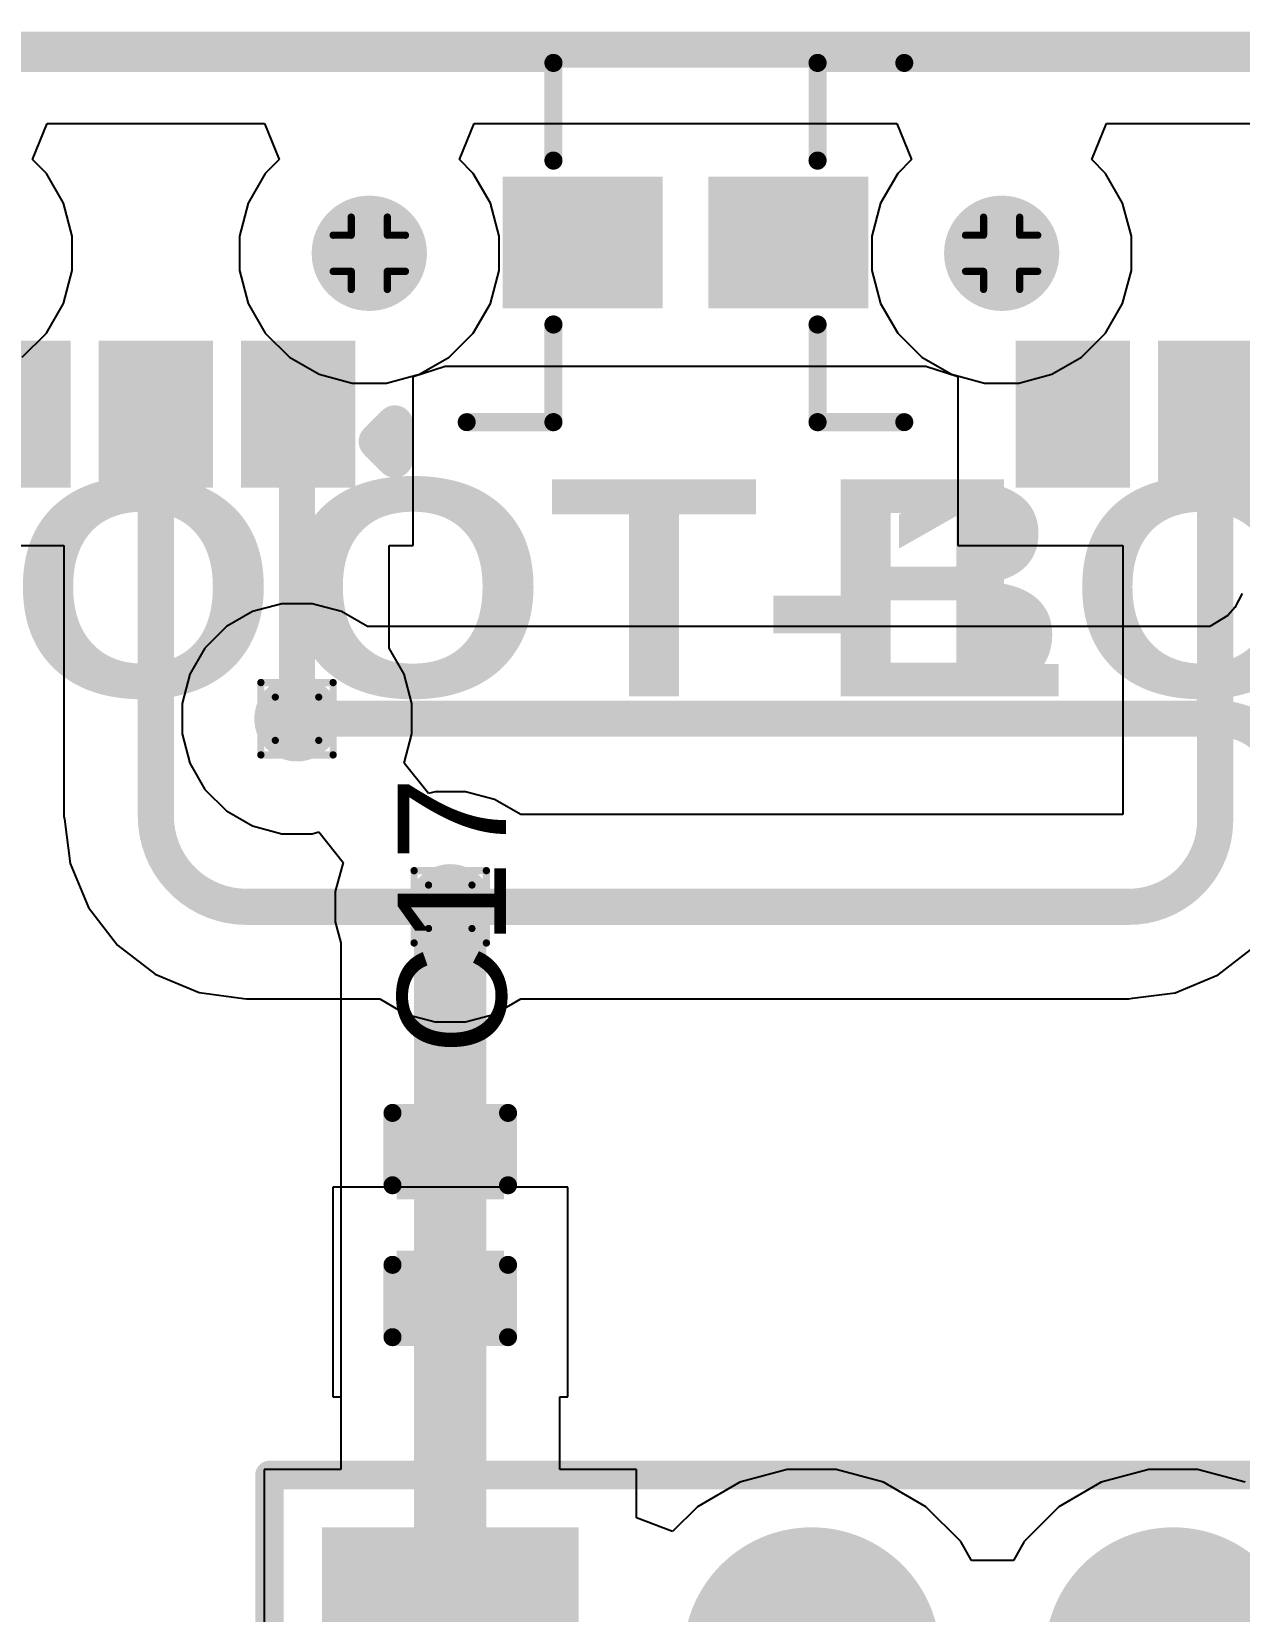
# Model space of a CAD drawing. Header units: inches. Extents: x 0 to 386, y 0 to 148.
# Drawn here: x 108.24 to 116.73, y 70.31 to 81.41 of the extents above; entities that cross this region are included whole.
import ezdxf

# ---------------------------------------------------------------- set-up
doc = ezdxf.new("R2010")
doc.units = ezdxf.units.IN
for name, color, linetype in [('Board outline', 216, 'Continuous'), ('Bottom Layer', 5, 'Continuous'), ('Bottom Solder', 6, 'Continuous'), ('Drill Drawing', 1, 'Continuous'), ('Multi-Layer', 9, 'Continuous'), ('Pad Holes', 156, 'Continuous'), ('Top Layer', 1, 'Continuous'), ('Top Overlay', 2, 'Continuous'), ('Top Paste', 8, 'Continuous'), ('Top Solder', 216, 'Continuous'), ('Via Holes', 16, 'Continuous')]:
    doc.layers.add(name, color=color, linetype=linetype)
doc.styles.add('Arial', font='', dxfattribs={"height": 0.2})
doc.styles.add('Arial Black_Bold', font='', dxfattribs={"height": 0.2})
doc.styles.get('Arial').set_extended_font_data('Arial')
doc.styles.get('Arial Black_Bold').set_extended_font_data('Arial Black', bold=True)

# ---------------------------------------------------------------- blocks, each defined once
blk = doc.blocks.new('MK_11C04_G013_33')
at = {"layer": 'Bottom Solder'}
h = blk.add_hatch(color=6, dxfattribs=at)
edge = h.paths.add_edge_path()
edge.add_arc((-1.5, -0.602), 0.102, 0, 360)
h = blk.add_hatch(color=6, dxfattribs=at)
edge = h.paths.add_edge_path()
edge.add_arc((1.5, -0.602), 0.102, 0, 360)
at = {"layer": 'Pad Holes'}
h = blk.add_hatch(color=7, dxfattribs=at)
edge = h.paths.add_edge_path()
edge.add_arc((-1.5, -0.602), 0.405, 0, 360)
h = blk.add_hatch(color=7, dxfattribs=at)
edge = h.paths.add_edge_path()
edge.add_arc((1.5, -0.602), 0.405, 0, 360)
at = {"layer": 'Top Layer'}
for points in [[(-0.7, 0.113), (-1.3, 0.113), (-1.3, 0.943), (-0.7, 0.943)], [(-0.3, 0.943), (0.3, 0.943), (0.3, 0.113), (-0.3, 0.113)], [(0.7, 0.943), (1.3, 0.943), (1.3, 0.113), (0.7, 0.113)], [(-3.46, -0.317), (-2.54, -0.317), (-2.54, -1.037), (-3.46, -1.037)], [(2.54, -0.317), (3.46, -0.317), (3.46, -1.037), (2.54, -1.037)]]:
    blk.add_hatch(color=1, dxfattribs=at).paths.add_polyline_path(points)
at = {"layer": 'Top Paste'}
for points in [[(-0.7, 0.113), (-1.3, 0.113), (-1.3, 0.943), (-0.7, 0.943)], [(-0.3, 0.943), (0.3, 0.943), (0.3, 0.113), (-0.3, 0.113)], [(0.7, 0.943), (1.3, 0.943), (1.3, 0.113), (0.7, 0.113)], [(-3.46, -0.317), (-2.54, -0.317), (-2.54, -1.037), (-3.46, -1.037)], [(2.54, -0.317), (3.46, -0.317), (3.46, -1.037), (2.54, -1.037)]]:
    blk.add_hatch(color=8, dxfattribs=at).paths.add_polyline_path(points)
at = {"layer": 'Top Solder'}
for points in [[(-0.598, 0.011), (-1.402, 0.011), (-1.402, 1.044), (-0.598, 1.044)], [(-0.402, 1.044), (0.402, 1.044), (0.402, 0.011), (-0.402, 0.011)], [(0.598, 1.044), (1.402, 1.044), (1.402, 0.011), (0.598, 0.011)], [(-3.562, -0.216), (-2.438, -0.216), (-2.438, -1.139), (-3.562, -1.139)], [(2.438, -0.216), (3.562, -0.216), (3.562, -1.139), (2.438, -1.139)]]:
    blk.add_hatch(color=216, dxfattribs=at).paths.add_polyline_path(points)
h = blk.add_hatch(color=216, dxfattribs=at)
edge = h.paths.add_edge_path()
edge.add_arc((-1.5, -0.602), 0.102, 0, 360)
h = blk.add_hatch(color=216, dxfattribs=at)
edge = h.paths.add_edge_path()
edge.add_arc((1.5, -0.602), 0.102, 0, 360)
at = {"layer": 'Top Overlay'}
for points in [[(-1.679, 0.847, 0.254, 0.254, 0), (-1.679, 0.593, 0.254, 0.254, 0)], [(-1.552, 0.72, 0.254, 0.254, 0), (-1.679, 0.847, 0.254, 0.254, 0)], [(-1.552, 0.72, 0.254, 0.254, 0), (-1.679, 0.593, 0.254, 0.254, 0)], [(-2.184, 0.584, 0.127, 0.127, 0), (-2.794, 0.584, 0.127, 0.127, 0)], [(-2.794, 0.584, 0.127, 0.127, 0), (-2.794, -0.102, 0.127, 0.127, 0)], [(2.794, 0.584, 0.127, 0.127, 0), (2.184, 0.584, 0.127, 0.127, 0)], [(2.794, 0.584, 0.127, 0.127, 0), (2.794, -0.102, 0.127, 0.127, 0)], [(-2.794, -1.253, 0.127, 0.127, 0), (-2.794, -1.939, 0.127, 0.127, 0)], [(2.794, -1.253, 0.127, 0.127, 0), (2.794, -1.939, 0.127, 0.127, 0)], [(2.184, -1.939, 0.127, 0.127, 0), (-2.794, -1.939, 0.127, 0.127, 0)], [(2.794, -1.939, 0.127, 0.127, 0), (2.184, -1.939, 0.127, 0.127, 0)]]:
    blk.add_lwpolyline(points, format="xyseb", dxfattribs=at)
for points in [[(-1.743, 0.847, 0.127, 0.127, 1), (-1.616, 0.847, 0.127, 0.127, 1)], [(-1.743, 0.847, 0.127, 0.127, 1), (-1.616, 0.847, 0.127, 0.127, 1)], [(-1.616, 0.72, 0.127, 0.127, 1), (-1.489, 0.72, 0.127, 0.127, 1)], [(-1.616, 0.72, 0.127, 0.127, 1), (-1.489, 0.72, 0.127, 0.127, 1)], [(-1.743, 0.593, 0.127, 0.127, 1), (-1.616, 0.593, 0.127, 0.127, 1)], [(-1.743, 0.593, 0.127, 0.127, 1), (-1.616, 0.593, 0.127, 0.127, 1)], [(-2.826, 0.584, 0.0635, 0.0635, 1), (-2.762, 0.584, 0.0635, 0.0635, 1)], [(-2.826, 0.584, 0.0635, 0.0635, 1), (-2.762, 0.584, 0.0635, 0.0635, 1)], [(-2.216, 0.584, 0.0635, 0.0635, 1), (-2.153, 0.584, 0.0635, 0.0635, 1)], [(2.153, 0.584, 0.0635, 0.0635, 1), (2.216, 0.584, 0.0635, 0.0635, 1)], [(2.762, 0.584, 0.0635, 0.0635, 1), (2.826, 0.584, 0.0635, 0.0635, 1)], [(2.762, 0.584, 0.0635, 0.0635, 1), (2.826, 0.584, 0.0635, 0.0635, 1)], [(-2.826, -0.102, 0.0635, 0.0635, 1), (-2.762, -0.102, 0.0635, 0.0635, 1)], [(2.762, -0.102, 0.0635, 0.0635, 1), (2.826, -0.102, 0.0635, 0.0635, 1)], [(-2.826, -1.253, 0.0635, 0.0635, 1), (-2.762, -1.253, 0.0635, 0.0635, 1)], [(2.762, -1.253, 0.0635, 0.0635, 1), (2.826, -1.253, 0.0635, 0.0635, 1)], [(-2.826, -1.939, 0.0635, 0.0635, 1), (-2.762, -1.939, 0.0635, 0.0635, 1)], [(-2.826, -1.939, 0.0635, 0.0635, 1), (-2.762, -1.939, 0.0635, 0.0635, 1)], [(2.153, -1.939, 0.0635, 0.0635, 1), (2.216, -1.939, 0.0635, 0.0635, 1)], [(2.153, -1.939, 0.0635, 0.0635, 1), (2.216, -1.939, 0.0635, 0.0635, 1)], [(2.762, -1.939, 0.0635, 0.0635, 1), (2.826, -1.939, 0.0635, 0.0635, 1)], [(2.762, -1.939, 0.0635, 0.0635, 1), (2.826, -1.939, 0.0635, 0.0635, 1)]]:
    blk.add_lwpolyline(points, format="xyseb", close=True, dxfattribs=at)
blk = doc.blocks.new('MK_11C04_G013_34')
at = {"layer": 'Bottom Solder'}
h = blk.add_hatch(color=6, dxfattribs=at)
edge = h.paths.add_edge_path()
edge.add_arc((-1.5, -0.602), 0.102, 0, 360)
h = blk.add_hatch(color=6, dxfattribs=at)
edge = h.paths.add_edge_path()
edge.add_arc((1.5, -0.602), 0.102, 0, 360)
at = {"layer": 'Pad Holes'}
h = blk.add_hatch(color=7, dxfattribs=at)
edge = h.paths.add_edge_path()
edge.add_arc((-1.5, -0.602), 0.405, 0, 360)
h = blk.add_hatch(color=7, dxfattribs=at)
edge = h.paths.add_edge_path()
edge.add_arc((1.5, -0.602), 0.405, 0, 360)
at = {"layer": 'Top Layer'}
for points in [[(-0.7, 0.113), (-1.3, 0.113), (-1.3, 0.943), (-0.7, 0.943)], [(-0.3, 0.943), (0.3, 0.943), (0.3, 0.113), (-0.3, 0.113)], [(0.7, 0.943), (1.3, 0.943), (1.3, 0.113), (0.7, 0.113)], [(-3.46, -0.317), (-2.54, -0.317), (-2.54, -1.037), (-3.46, -1.037)], [(2.54, -0.317), (3.46, -0.317), (3.46, -1.037), (2.54, -1.037)]]:
    blk.add_hatch(color=1, dxfattribs=at).paths.add_polyline_path(points)
at = {"layer": 'Top Paste'}
for points in [[(-0.7, 0.113), (-1.3, 0.113), (-1.3, 0.943), (-0.7, 0.943)], [(-0.3, 0.943), (0.3, 0.943), (0.3, 0.113), (-0.3, 0.113)], [(0.7, 0.943), (1.3, 0.943), (1.3, 0.113), (0.7, 0.113)], [(-3.46, -0.317), (-2.54, -0.317), (-2.54, -1.037), (-3.46, -1.037)], [(2.54, -0.317), (3.46, -0.317), (3.46, -1.037), (2.54, -1.037)]]:
    blk.add_hatch(color=8, dxfattribs=at).paths.add_polyline_path(points)
at = {"layer": 'Top Solder'}
for points in [[(-0.598, 0.011), (-1.402, 0.011), (-1.402, 1.044), (-0.598, 1.044)], [(-0.402, 1.044), (0.402, 1.044), (0.402, 0.011), (-0.402, 0.011)], [(0.598, 1.044), (1.402, 1.044), (1.402, 0.011), (0.598, 0.011)], [(-3.562, -0.216), (-2.438, -0.216), (-2.438, -1.139), (-3.562, -1.139)], [(2.438, -0.216), (3.562, -0.216), (3.562, -1.139), (2.438, -1.139)]]:
    blk.add_hatch(color=216, dxfattribs=at).paths.add_polyline_path(points)
h = blk.add_hatch(color=216, dxfattribs=at)
edge = h.paths.add_edge_path()
edge.add_arc((-1.5, -0.602), 0.102, 0, 360)
h = blk.add_hatch(color=216, dxfattribs=at)
edge = h.paths.add_edge_path()
edge.add_arc((1.5, -0.602), 0.102, 0, 360)
at = {"layer": 'Top Overlay'}
for points in [[(-1.679, 0.847, 0.254, 0.254, 0), (-1.679, 0.593, 0.254, 0.254, 0)], [(-1.552, 0.72, 0.254, 0.254, 0), (-1.679, 0.847, 0.254, 0.254, 0)], [(-1.552, 0.72, 0.254, 0.254, 0), (-1.679, 0.593, 0.254, 0.254, 0)], [(-2.184, 0.584, 0.127, 0.127, 0), (-2.794, 0.584, 0.127, 0.127, 0)], [(-2.794, 0.584, 0.127, 0.127, 0), (-2.794, -0.102, 0.127, 0.127, 0)], [(2.794, 0.584, 0.127, 0.127, 0), (2.184, 0.584, 0.127, 0.127, 0)], [(2.794, 0.584, 0.127, 0.127, 0), (2.794, -0.102, 0.127, 0.127, 0)], [(-2.794, -1.253, 0.127, 0.127, 0), (-2.794, -1.939, 0.127, 0.127, 0)], [(2.794, -1.253, 0.127, 0.127, 0), (2.794, -1.939, 0.127, 0.127, 0)], [(2.184, -1.939, 0.127, 0.127, 0), (-2.794, -1.939, 0.127, 0.127, 0)], [(2.794, -1.939, 0.127, 0.127, 0), (2.184, -1.939, 0.127, 0.127, 0)]]:
    blk.add_lwpolyline(points, format="xyseb", dxfattribs=at)
for points in [[(-1.743, 0.847, 0.127, 0.127, 1), (-1.616, 0.847, 0.127, 0.127, 1)], [(-1.743, 0.847, 0.127, 0.127, 1), (-1.616, 0.847, 0.127, 0.127, 1)], [(-1.616, 0.72, 0.127, 0.127, 1), (-1.489, 0.72, 0.127, 0.127, 1)], [(-1.616, 0.72, 0.127, 0.127, 1), (-1.489, 0.72, 0.127, 0.127, 1)], [(-1.743, 0.593, 0.127, 0.127, 1), (-1.616, 0.593, 0.127, 0.127, 1)], [(-1.743, 0.593, 0.127, 0.127, 1), (-1.616, 0.593, 0.127, 0.127, 1)], [(-2.826, 0.584, 0.0635, 0.0635, 1), (-2.762, 0.584, 0.0635, 0.0635, 1)], [(-2.826, 0.584, 0.0635, 0.0635, 1), (-2.762, 0.584, 0.0635, 0.0635, 1)], [(-2.216, 0.584, 0.0635, 0.0635, 1), (-2.153, 0.584, 0.0635, 0.0635, 1)], [(2.153, 0.584, 0.0635, 0.0635, 1), (2.216, 0.584, 0.0635, 0.0635, 1)], [(2.762, 0.584, 0.0635, 0.0635, 1), (2.826, 0.584, 0.0635, 0.0635, 1)], [(2.762, 0.584, 0.0635, 0.0635, 1), (2.826, 0.584, 0.0635, 0.0635, 1)], [(-2.826, -0.102, 0.0635, 0.0635, 1), (-2.762, -0.102, 0.0635, 0.0635, 1)], [(2.762, -0.102, 0.0635, 0.0635, 1), (2.826, -0.102, 0.0635, 0.0635, 1)], [(-2.826, -1.253, 0.0635, 0.0635, 1), (-2.762, -1.253, 0.0635, 0.0635, 1)], [(2.762, -1.253, 0.0635, 0.0635, 1), (2.826, -1.253, 0.0635, 0.0635, 1)], [(-2.826, -1.939, 0.0635, 0.0635, 1), (-2.762, -1.939, 0.0635, 0.0635, 1)], [(-2.826, -1.939, 0.0635, 0.0635, 1), (-2.762, -1.939, 0.0635, 0.0635, 1)], [(2.153, -1.939, 0.0635, 0.0635, 1), (2.216, -1.939, 0.0635, 0.0635, 1)], [(2.153, -1.939, 0.0635, 0.0635, 1), (2.216, -1.939, 0.0635, 0.0635, 1)], [(2.762, -1.939, 0.0635, 0.0635, 1), (2.826, -1.939, 0.0635, 0.0635, 1)], [(2.762, -1.939, 0.0635, 0.0635, 1), (2.826, -1.939, 0.0635, 0.0635, 1)]]:
    blk.add_lwpolyline(points, format="xyseb", close=True, dxfattribs=at)
blk = doc.blocks.new('HDR1X4__77')
at = {"layer": 'Bottom Layer'}
blk.add_hatch(color=5, dxfattribs=at).paths.add_polyline_path([(-0.8, 0.8), (0.8, 0.8), (0.8, -0.8), (-0.8, -0.8)])
h = blk.add_hatch(color=5, dxfattribs=at)
edge = h.paths.add_edge_path()
edge.add_arc((2.54, 0), 0.8, 0, 360)
h = blk.add_hatch(color=5, dxfattribs=at)
edge = h.paths.add_edge_path()
edge.add_arc((5.08, 0), 0.8, 0, 360)
h = blk.add_hatch(color=5, dxfattribs=at)
edge = h.paths.add_edge_path()
edge.add_arc((7.62, 0), 0.8, 0, 360)
at = {"layer": 'Bottom Solder'}
blk.add_hatch(color=6, dxfattribs=at).paths.add_polyline_path([(-0.902, 0.902), (0.902, 0.902), (0.902, -0.902), (-0.902, -0.902)])
h = blk.add_hatch(color=6, dxfattribs=at)
edge = h.paths.add_edge_path()
edge.add_arc((2.54, 0), 0.902, 0, 360)
h = blk.add_hatch(color=6, dxfattribs=at)
edge = h.paths.add_edge_path()
edge.add_arc((5.08, 0), 0.902, 0, 360)
h = blk.add_hatch(color=6, dxfattribs=at)
edge = h.paths.add_edge_path()
edge.add_arc((7.62, 0), 0.902, 0, 360)
at = {"layer": 'Multi-Layer'}
blk.add_hatch(color=9, dxfattribs=at).paths.add_polyline_path([(-0.8, 0.8), (0.8, 0.8), (0.8, -0.8), (-0.8, -0.8)])
h = blk.add_hatch(color=9, dxfattribs=at)
edge = h.paths.add_edge_path()
edge.add_arc((2.54, 0), 0.8, 0, 360)
h = blk.add_hatch(color=9, dxfattribs=at)
edge = h.paths.add_edge_path()
edge.add_arc((5.08, 0), 0.8, 0, 360)
h = blk.add_hatch(color=9, dxfattribs=at)
edge = h.paths.add_edge_path()
edge.add_arc((7.62, 0), 0.8, 0, 360)
at = {"layer": 'Pad Holes'}
h = blk.add_hatch(color=7, dxfattribs=at)
edge = h.paths.add_edge_path()
edge.add_arc((0, 0), 0.475, 0, 360)
h = blk.add_hatch(color=7, dxfattribs=at)
edge = h.paths.add_edge_path()
edge.add_arc((2.54, 0), 0.475, 0, 360)
h = blk.add_hatch(color=7, dxfattribs=at)
edge = h.paths.add_edge_path()
edge.add_arc((5.08, 0), 0.475, 0, 360)
h = blk.add_hatch(color=7, dxfattribs=at)
edge = h.paths.add_edge_path()
edge.add_arc((7.62, 0), 0.475, 0, 360)
at = {"layer": 'Top Layer'}
blk.add_hatch(color=1, dxfattribs=at).paths.add_polyline_path([(-0.8, 0.8), (0.8, 0.8), (0.8, -0.8), (-0.8, -0.8)])
h = blk.add_hatch(color=1, dxfattribs=at)
edge = h.paths.add_edge_path()
edge.add_arc((2.54, 0), 0.8, 0, 360)
h = blk.add_hatch(color=1, dxfattribs=at)
edge = h.paths.add_edge_path()
edge.add_arc((5.08, 0), 0.8, 0, 360)
h = blk.add_hatch(color=1, dxfattribs=at)
edge = h.paths.add_edge_path()
edge.add_arc((7.62, 0), 0.8, 0, 360)
at = {"layer": 'Top Solder'}
blk.add_hatch(color=216, dxfattribs=at).paths.add_polyline_path([(-0.902, 0.902), (0.902, 0.902), (0.902, -0.902), (-0.902, -0.902)])
h = blk.add_hatch(color=216, dxfattribs=at)
edge = h.paths.add_edge_path()
edge.add_arc((2.54, 0), 0.902, 0, 360)
h = blk.add_hatch(color=216, dxfattribs=at)
edge = h.paths.add_edge_path()
edge.add_arc((5.08, 0), 0.902, 0, 360)
h = blk.add_hatch(color=216, dxfattribs=at)
edge = h.paths.add_edge_path()
edge.add_arc((7.62, 0), 0.902, 0, 360)
at = {"layer": 'Top Overlay'}
for points in [[(-1.27, -1.27, 0.2, 0.2, 0), (-1.27, 1.27, 0.2, 0.2, 0)], [(-1.27, 1.27, 0.2, 0.2, 0), (8.89, 1.27, 0.2, 0.2, 0)], [(8.89, -1.27, 0.2, 0.2, 0), (8.89, 1.27, 0.2, 0.2, 0)], [(-1.27, -1.27, 0.2, 0.2, 0), (8.89, -1.27, 0.2, 0.2, 0)]]:
    blk.add_lwpolyline(points, format="xyseb", dxfattribs=at)
for points in [[(-1.32, 1.27, 0.1, 0.1, 1), (-1.22, 1.27, 0.1, 0.1, 1)], [(-1.32, 1.27, 0.1, 0.1, 1), (-1.22, 1.27, 0.1, 0.1, 1)], [(8.84, 1.27, 0.1, 0.1, 1), (8.94, 1.27, 0.1, 0.1, 1)], [(8.84, 1.27, 0.1, 0.1, 1), (8.94, 1.27, 0.1, 0.1, 1)], [(-1.32, -1.27, 0.1, 0.1, 1), (-1.22, -1.27, 0.1, 0.1, 1)], [(-1.32, -1.27, 0.1, 0.1, 1), (-1.22, -1.27, 0.1, 0.1, 1)], [(8.84, -1.27, 0.1, 0.1, 1), (8.94, -1.27, 0.1, 0.1, 1)], [(8.84, -1.27, 0.1, 0.1, 1), (8.94, -1.27, 0.1, 0.1, 1)]]:
    blk.add_lwpolyline(points, format="xyseb", close=True, dxfattribs=at)
blk = doc.blocks.new('____0402_109')
at = {"layer": 'Top Layer'}
for points in [[(-0.699, -0.318), (-0.699, 0.317), (-0.241, 0.317), (-0.241, -0.318)], [(0.241, -0.318), (0.241, 0.317), (0.699, 0.317), (0.699, -0.318)]]:
    blk.add_hatch(color=1, dxfattribs=at).paths.add_polyline_path(points)
at = {"layer": 'Top Paste'}
for points in [[(-0.699, -0.318), (-0.699, 0.317), (-0.241, 0.317), (-0.241, -0.318)], [(0.241, -0.318), (0.241, 0.317), (0.699, 0.317), (0.699, -0.318)]]:
    blk.add_hatch(color=8, dxfattribs=at).paths.add_polyline_path(points)
at = {"layer": 'Top Solder'}
for points in [[(-0.758, -0.377), (-0.758, 0.377), (-0.181, 0.377), (-0.181, -0.377)], [(0.181, -0.377), (0.181, 0.377), (0.758, 0.377), (0.758, -0.377)]]:
    blk.add_hatch(color=216, dxfattribs=at).paths.add_polyline_path(points)
at = {"layer": 'Top Overlay'}
for points in [[(-0.787, -0.406, 0.127, 0.127, 0), (-0.787, 0.406, 0.127, 0.127, 0)], [(-0.279, 0.406, 0.127, 0.127, 0), (-0.787, 0.406, 0.127, 0.127, 0)], [(0.787, 0.406, 0.127, 0.127, 0), (0.279, 0.406, 0.127, 0.127, 0)], [(0.787, -0.406, 0.127, 0.127, 0), (0.787, 0.406, 0.127, 0.127, 0)], [(-0.279, -0.406, 0.127, 0.127, 0), (-0.787, -0.406, 0.127, 0.127, 0)], [(0.787, -0.406, 0.127, 0.127, 0), (0.279, -0.406, 0.127, 0.127, 0)]]:
    blk.add_lwpolyline(points, format="xyseb", dxfattribs=at)
for points in [[(-0.819, 0.406, 0.0635, 0.0635, 1), (-0.756, 0.406, 0.0635, 0.0635, 1)], [(-0.819, 0.406, 0.0635, 0.0635, 1), (-0.756, 0.406, 0.0635, 0.0635, 1)], [(-0.311, 0.406, 0.0635, 0.0635, 1), (-0.248, 0.406, 0.0635, 0.0635, 1)], [(0.248, 0.406, 0.0635, 0.0635, 1), (0.311, 0.406, 0.0635, 0.0635, 1)], [(0.756, 0.406, 0.0635, 0.0635, 1), (0.819, 0.406, 0.0635, 0.0635, 1)], [(0.756, 0.406, 0.0635, 0.0635, 1), (0.819, 0.406, 0.0635, 0.0635, 1)], [(-0.819, -0.406, 0.0635, 0.0635, 1), (-0.756, -0.406, 0.0635, 0.0635, 1)], [(-0.819, -0.406, 0.0635, 0.0635, 1), (-0.756, -0.406, 0.0635, 0.0635, 1)], [(-0.311, -0.406, 0.0635, 0.0635, 1), (-0.248, -0.406, 0.0635, 0.0635, 1)], [(0.248, -0.406, 0.0635, 0.0635, 1), (0.311, -0.406, 0.0635, 0.0635, 1)], [(0.756, -0.406, 0.0635, 0.0635, 1), (0.819, -0.406, 0.0635, 0.0635, 1)], [(0.756, -0.406, 0.0635, 0.0635, 1), (0.819, -0.406, 0.0635, 0.0635, 1)]]:
    blk.add_lwpolyline(points, format="xyseb", close=True, dxfattribs=at)

msp = doc.modelspace()

# ---------------------------------------------------------------- hatches: boundary and pattern name
at = {"layer": 'Bottom Layer'}
h = msp.add_hatch(color=5, dxfattribs=at)
edge = h.paths.add_edge_path()
edge.add_arc((110.109, 76.581), 0.3, 0, 360)
h = msp.add_hatch(color=5, dxfattribs=at)
edge = h.paths.add_edge_path()
edge.add_arc((111.186, 75.26), 0.3, 0, 360)
at = {"layer": 'Top Layer'}
h = msp.add_hatch(color=1, dxfattribs=at)
edge = h.paths.add_edge_path()
edge.add_arc((110.109, 76.581), 0.3, 0, 360)
h = msp.add_hatch(color=1, dxfattribs=at)
edge = h.paths.add_edge_path()
edge.add_arc((111.186, 75.26), 0.3, 0, 360)
at = {"layer": 'Via Holes'}
h = msp.add_hatch(color=7, dxfattribs=at)
edge = h.paths.add_edge_path()
edge.add_arc((110.109, 76.581), 0.15, 0, 360)
h = msp.add_hatch(color=7, dxfattribs=at)
edge = h.paths.add_edge_path()
edge.add_arc((111.186, 75.26), 0.15, 0, 360)

# ---------------------------------------------------------------- linework, layer by layer
at = {"layer": 'Board outline'}
msp.add_lwpolyline([(2.997, 81.28, 0.254, 0.254, 0), (251.003, 81.28, 0.254, 0.254, 0)], format="xyseb", dxfattribs=at)
at = {"layer": 'Bottom Layer'}
for p, q in [((108.251, 80.508), (108.354, 80.762)), ((108.354, 80.762), (109.88, 80.762)), ((109.88, 80.762), (109.983, 80.508)), ((111.251, 80.508), (111.354, 80.762)), ((111.354, 80.762), (114.324, 80.762)), ((114.324, 80.762), (114.427, 80.508)), ((115.694, 80.508), (115.797, 80.762)), ((115.797, 80.762), (117.324, 80.762)), ((108.348, 80.411), (108.251, 80.508)), ((109.983, 80.508), (109.886, 80.411)), ((111.348, 80.411), (111.251, 80.508)), ((114.427, 80.508), (114.33, 80.411)), ((115.791, 80.411), (115.694, 80.508)), ((108.468, 80.203), (108.348, 80.411)), ((109.886, 80.411), (109.766, 80.203)), ((111.468, 80.203), (111.348, 80.411)), ((114.33, 80.411), (114.21, 80.203)), ((115.911, 80.203), (115.791, 80.411)), ((108.53, 79.971), (108.468, 80.203)), ((109.766, 80.203), (109.704, 79.971)), ((111.53, 79.971), (111.468, 80.203)), ((114.21, 80.203), (114.148, 79.971)), ((115.974, 79.971), (115.911, 80.203)), ((108.53, 79.73), (108.53, 79.971)), ((109.704, 79.971), (109.704, 79.73)), ((111.53, 79.73), (111.53, 79.971)), ((114.148, 79.971), (114.148, 79.73)), ((115.974, 79.73), (115.974, 79.971)), ((108.468, 79.498), (108.53, 79.73)), ((109.704, 79.73), (109.766, 79.498)), ((111.468, 79.498), (111.53, 79.73)), ((114.148, 79.73), (114.21, 79.498)), ((115.911, 79.498), (115.974, 79.73)), ((108.348, 79.29), (108.468, 79.498)), ((109.766, 79.498), (109.886, 79.29)), ((111.348, 79.29), (111.468, 79.498)), ((114.21, 79.498), (114.33, 79.29)), ((115.791, 79.29), (115.911, 79.498)), ((108.178, 79.12), (108.348, 79.29)), ((109.886, 79.29), (110.056, 79.12)), ((111.178, 79.12), (111.348, 79.29)), ((114.33, 79.29), (114.5, 79.12)), ((115.621, 79.12), (115.791, 79.29)), ((110.056, 79.12), (110.265, 79)), ((110.969, 79), (111.178, 79.12)), ((114.5, 79.12), (114.708, 79)), ((115.413, 79), (115.621, 79.12)), ((110.265, 79), (110.497, 78.937)), ((110.737, 78.937), (110.969, 79)), ((114.708, 79), (114.94, 78.937)), ((115.181, 78.937), (115.413, 79)), ((110.497, 78.937), (110.737, 78.937)), ((114.94, 78.937), (115.181, 78.937)), ((116.75, 77.46), (116.7, 77.362)), ((110.003, 77.389), (109.797, 77.334)), ((110.215, 77.389), (110.003, 77.389)), ((110.421, 77.334), (110.215, 77.389)), ((116.7, 77.362), (116.651, 77.305)), ((109.613, 77.228), (109.462, 77.077)), ((109.797, 77.334), (109.613, 77.228)), ((110.604, 77.228), (110.421, 77.334)), ((116.523, 77.228), (110.604, 77.228)), ((116.651, 77.305), (116.523, 77.228)), ((109.462, 77.077), (109.356, 76.893)), ((109.356, 76.893), (109.301, 76.687)), ((109.301, 76.687), (109.301, 76.475)), ((109.301, 76.475), (109.356, 76.269)), ((109.356, 76.269), (109.462, 76.085)), ((109.462, 76.085), (109.613, 75.934)), ((109.613, 75.934), (109.797, 75.828)), ((109.797, 75.828), (110.003, 75.773)), ((110.215, 75.773), (110.263, 75.786)), ((110.263, 75.786), (110.433, 75.572)), ((110.003, 75.773), (110.215, 75.773)), ((110.433, 75.572), (110.378, 75.367)), ((110.378, 75.367), (110.378, 75.154)), ((110.378, 75.154), (110.417, 75.007)), ((110.417, 75.007), (110.417, 71.308)), ((110.417, 71.308), (109.878, 71.308)), ((109.878, 71.308), (109.878, 68.692))]:
    msp.add_line(p, q, dxfattribs=at)
for points in [[(110.109, 76.581, 0.254, 0.254, 0), (116.586, 76.581, 0.254, 0.254, 0)], [(116.586, 76.581, 0.254, 0.254, -0.414214), (117.066, 76.101, 0.254, 0.254, 0)], [(111.176, 75.26, 0.508, 0.508, 0), (111.186, 75.26, 0.508, 0.508, 0)], [(111.186, 70, 0.508, 0.508, 0), (111.186, 75.26, 0.508, 0.508, 0)]]:
    msp.add_lwpolyline(points, format="xyseb", dxfattribs=at)
for points in [[(110.046, 76.581, 0.127, 0.127, 1), (110.172, 76.581, 0.127, 0.127, 1)], [(116.522, 76.581, 0.127, 0.127, 1), (116.65, 76.581, 0.127, 0.127, 1)], [(116.522, 76.581, 0.127, 0.127, 1), (116.65, 76.581, 0.127, 0.127, 1)], [(111.049, 75.26, 0.254, 0.254, 1), (111.303, 75.26, 0.254, 0.254, 1)], [(111.059, 75.26, 0.254, 0.254, 1), (111.313, 75.26, 0.254, 0.254, 1)], [(111.059, 75.26, 0.254, 0.254, 1), (111.313, 75.26, 0.254, 0.254, 1)]]:
    msp.add_lwpolyline(points, format="xyseb", close=True, dxfattribs=at)
at = {"layer": 'Drill Drawing'}
for points in [[(110.49, 79.977, 0.0508, 0.0508, 0), (110.49, 80.104, 0.0508, 0.0508, 0)], [(110.49, 80.104, 0.0508, 0.0508, 0), (110.744, 80.104, 0.0508, 0.0508, 0)], [(110.744, 79.977, 0.0508, 0.0508, 0), (110.744, 80.104, 0.0508, 0.0508, 0)], [(114.934, 79.977, 0.0508, 0.0508, 0), (114.934, 80.104, 0.0508, 0.0508, 0)], [(114.934, 80.104, 0.0508, 0.0508, 0), (115.188, 80.104, 0.0508, 0.0508, 0)], [(115.188, 79.977, 0.0508, 0.0508, 0), (115.188, 80.104, 0.0508, 0.0508, 0)], [(110.363, 79.723, 0.0508, 0.0508, 0), (110.363, 79.977, 0.0508, 0.0508, 0)], [(110.363, 79.977, 0.0508, 0.0508, 0), (110.49, 79.977, 0.0508, 0.0508, 0)], [(110.744, 79.977, 0.0508, 0.0508, 0), (110.871, 79.977, 0.0508, 0.0508, 0)], [(110.871, 79.723, 0.0508, 0.0508, 0), (110.871, 79.977, 0.0508, 0.0508, 0)], [(114.807, 79.723, 0.0508, 0.0508, 0), (114.807, 79.977, 0.0508, 0.0508, 0)], [(114.807, 79.977, 0.0508, 0.0508, 0), (114.934, 79.977, 0.0508, 0.0508, 0)], [(115.188, 79.977, 0.0508, 0.0508, 0), (115.315, 79.977, 0.0508, 0.0508, 0)], [(115.315, 79.723, 0.0508, 0.0508, 0), (115.315, 79.977, 0.0508, 0.0508, 0)], [(110.363, 79.723, 0.0508, 0.0508, 0), (110.49, 79.723, 0.0508, 0.0508, 0)], [(110.49, 79.596, 0.0508, 0.0508, 0), (110.49, 79.723, 0.0508, 0.0508, 0)], [(110.744, 79.723, 0.0508, 0.0508, 0), (110.871, 79.723, 0.0508, 0.0508, 0)], [(110.744, 79.596, 0.0508, 0.0508, 0), (110.744, 79.723, 0.0508, 0.0508, 0)], [(114.807, 79.723, 0.0508, 0.0508, 0), (114.934, 79.723, 0.0508, 0.0508, 0)], [(114.934, 79.596, 0.0508, 0.0508, 0), (114.934, 79.723, 0.0508, 0.0508, 0)], [(115.188, 79.723, 0.0508, 0.0508, 0), (115.315, 79.723, 0.0508, 0.0508, 0)], [(115.188, 79.596, 0.0508, 0.0508, 0), (115.188, 79.723, 0.0508, 0.0508, 0)], [(110.49, 79.596, 0.0508, 0.0508, 0), (110.744, 79.596, 0.0508, 0.0508, 0)], [(114.934, 79.596, 0.0508, 0.0508, 0), (115.188, 79.596, 0.0508, 0.0508, 0)], [(109.855, 76.835, 0.0508, 0.0508, 0), (110.363, 76.835, 0.0508, 0.0508, 0)], [(109.855, 76.327, 0.0508, 0.0508, 0), (109.855, 76.835, 0.0508, 0.0508, 0)], [(110.363, 76.327, 0.0508, 0.0508, 0), (110.363, 76.835, 0.0508, 0.0508, 0)], [(109.957, 76.733, 0.0508, 0.0508, 0), (110.261, 76.733, 0.0508, 0.0508, 0)], [(109.957, 76.429, 0.0508, 0.0508, 0), (109.957, 76.733, 0.0508, 0.0508, 0)], [(110.261, 76.429, 0.0508, 0.0508, 0), (110.261, 76.733, 0.0508, 0.0508, 0)], [(109.957, 76.429, 0.0508, 0.0508, 0), (110.261, 76.429, 0.0508, 0.0508, 0)], [(109.855, 76.327, 0.0508, 0.0508, 0), (110.363, 76.327, 0.0508, 0.0508, 0)], [(110.932, 75.514, 0.0508, 0.0508, 0), (111.44, 75.514, 0.0508, 0.0508, 0)], [(110.932, 75.006, 0.0508, 0.0508, 0), (110.932, 75.514, 0.0508, 0.0508, 0)], [(111.44, 75.006, 0.0508, 0.0508, 0), (111.44, 75.514, 0.0508, 0.0508, 0)], [(111.034, 75.413, 0.0508, 0.0508, 0), (111.338, 75.413, 0.0508, 0.0508, 0)], [(111.034, 75.108, 0.0508, 0.0508, 0), (111.034, 75.413, 0.0508, 0.0508, 0)], [(111.338, 75.108, 0.0508, 0.0508, 0), (111.338, 75.413, 0.0508, 0.0508, 0)], [(111.034, 75.108, 0.0508, 0.0508, 0), (111.338, 75.108, 0.0508, 0.0508, 0)], [(110.932, 75.006, 0.0508, 0.0508, 0), (111.44, 75.006, 0.0508, 0.0508, 0)]]:
    msp.add_lwpolyline(points, format="xyseb", dxfattribs=at)
for points in [[(110.477, 80.104, 0.0254, 0.0254, 1), (110.503, 80.104, 0.0254, 0.0254, 1)], [(110.477, 80.104, 0.0254, 0.0254, 1), (110.503, 80.104, 0.0254, 0.0254, 1)], [(110.731, 80.104, 0.0254, 0.0254, 1), (110.757, 80.104, 0.0254, 0.0254, 1)], [(110.731, 80.104, 0.0254, 0.0254, 1), (110.757, 80.104, 0.0254, 0.0254, 1)], [(114.921, 80.104, 0.0254, 0.0254, 1), (114.946, 80.104, 0.0254, 0.0254, 1)], [(114.921, 80.104, 0.0254, 0.0254, 1), (114.946, 80.104, 0.0254, 0.0254, 1)], [(115.175, 80.104, 0.0254, 0.0254, 1), (115.2, 80.104, 0.0254, 0.0254, 1)], [(115.175, 80.104, 0.0254, 0.0254, 1), (115.2, 80.104, 0.0254, 0.0254, 1)], [(110.35, 79.977, 0.0254, 0.0254, 1), (110.376, 79.977, 0.0254, 0.0254, 1)], [(110.35, 79.977, 0.0254, 0.0254, 1), (110.376, 79.977, 0.0254, 0.0254, 1)], [(110.477, 79.977, 0.0254, 0.0254, 1), (110.503, 79.977, 0.0254, 0.0254, 1)], [(110.477, 79.977, 0.0254, 0.0254, 1), (110.503, 79.977, 0.0254, 0.0254, 1)], [(110.731, 79.977, 0.0254, 0.0254, 1), (110.757, 79.977, 0.0254, 0.0254, 1)], [(110.731, 79.977, 0.0254, 0.0254, 1), (110.757, 79.977, 0.0254, 0.0254, 1)], [(110.858, 79.977, 0.0254, 0.0254, 1), (110.884, 79.977, 0.0254, 0.0254, 1)], [(110.858, 79.977, 0.0254, 0.0254, 1), (110.884, 79.977, 0.0254, 0.0254, 1)], [(114.794, 79.977, 0.0254, 0.0254, 1), (114.819, 79.977, 0.0254, 0.0254, 1)], [(114.794, 79.977, 0.0254, 0.0254, 1), (114.819, 79.977, 0.0254, 0.0254, 1)], [(114.921, 79.977, 0.0254, 0.0254, 1), (114.946, 79.977, 0.0254, 0.0254, 1)], [(114.921, 79.977, 0.0254, 0.0254, 1), (114.946, 79.977, 0.0254, 0.0254, 1)], [(115.175, 79.977, 0.0254, 0.0254, 1), (115.2, 79.977, 0.0254, 0.0254, 1)], [(115.175, 79.977, 0.0254, 0.0254, 1), (115.2, 79.977, 0.0254, 0.0254, 1)], [(115.302, 79.977, 0.0254, 0.0254, 1), (115.327, 79.977, 0.0254, 0.0254, 1)], [(115.302, 79.977, 0.0254, 0.0254, 1), (115.327, 79.977, 0.0254, 0.0254, 1)], [(110.35, 79.723, 0.0254, 0.0254, 1), (110.376, 79.723, 0.0254, 0.0254, 1)], [(110.35, 79.723, 0.0254, 0.0254, 1), (110.376, 79.723, 0.0254, 0.0254, 1)], [(110.477, 79.723, 0.0254, 0.0254, 1), (110.503, 79.723, 0.0254, 0.0254, 1)], [(110.477, 79.723, 0.0254, 0.0254, 1), (110.503, 79.723, 0.0254, 0.0254, 1)], [(110.731, 79.723, 0.0254, 0.0254, 1), (110.757, 79.723, 0.0254, 0.0254, 1)], [(110.731, 79.723, 0.0254, 0.0254, 1), (110.757, 79.723, 0.0254, 0.0254, 1)], [(110.858, 79.723, 0.0254, 0.0254, 1), (110.884, 79.723, 0.0254, 0.0254, 1)], [(110.858, 79.723, 0.0254, 0.0254, 1), (110.884, 79.723, 0.0254, 0.0254, 1)], [(114.794, 79.723, 0.0254, 0.0254, 1), (114.819, 79.723, 0.0254, 0.0254, 1)], [(114.794, 79.723, 0.0254, 0.0254, 1), (114.819, 79.723, 0.0254, 0.0254, 1)], [(114.921, 79.723, 0.0254, 0.0254, 1), (114.946, 79.723, 0.0254, 0.0254, 1)], [(114.921, 79.723, 0.0254, 0.0254, 1), (114.946, 79.723, 0.0254, 0.0254, 1)], [(115.175, 79.723, 0.0254, 0.0254, 1), (115.2, 79.723, 0.0254, 0.0254, 1)], [(115.175, 79.723, 0.0254, 0.0254, 1), (115.2, 79.723, 0.0254, 0.0254, 1)], [(115.302, 79.723, 0.0254, 0.0254, 1), (115.327, 79.723, 0.0254, 0.0254, 1)], [(115.302, 79.723, 0.0254, 0.0254, 1), (115.327, 79.723, 0.0254, 0.0254, 1)], [(110.477, 79.596, 0.0254, 0.0254, 1), (110.503, 79.596, 0.0254, 0.0254, 1)], [(110.477, 79.596, 0.0254, 0.0254, 1), (110.503, 79.596, 0.0254, 0.0254, 1)], [(110.731, 79.596, 0.0254, 0.0254, 1), (110.757, 79.596, 0.0254, 0.0254, 1)], [(110.731, 79.596, 0.0254, 0.0254, 1), (110.757, 79.596, 0.0254, 0.0254, 1)], [(114.921, 79.596, 0.0254, 0.0254, 1), (114.946, 79.596, 0.0254, 0.0254, 1)], [(114.921, 79.596, 0.0254, 0.0254, 1), (114.946, 79.596, 0.0254, 0.0254, 1)], [(115.175, 79.596, 0.0254, 0.0254, 1), (115.2, 79.596, 0.0254, 0.0254, 1)], [(115.175, 79.596, 0.0254, 0.0254, 1), (115.2, 79.596, 0.0254, 0.0254, 1)], [(109.842, 76.835, 0.0254, 0.0254, 1), (109.868, 76.835, 0.0254, 0.0254, 1)], [(109.842, 76.835, 0.0254, 0.0254, 1), (109.868, 76.835, 0.0254, 0.0254, 1)], [(110.35, 76.835, 0.0254, 0.0254, 1), (110.376, 76.835, 0.0254, 0.0254, 1)], [(110.35, 76.835, 0.0254, 0.0254, 1), (110.376, 76.835, 0.0254, 0.0254, 1)], [(109.944, 76.733, 0.0254, 0.0254, 1), (109.969, 76.733, 0.0254, 0.0254, 1)], [(109.944, 76.733, 0.0254, 0.0254, 1), (109.969, 76.733, 0.0254, 0.0254, 1)], [(110.249, 76.733, 0.0254, 0.0254, 1), (110.274, 76.733, 0.0254, 0.0254, 1)], [(110.249, 76.733, 0.0254, 0.0254, 1), (110.274, 76.733, 0.0254, 0.0254, 1)], [(109.944, 76.429, 0.0254, 0.0254, 1), (109.969, 76.429, 0.0254, 0.0254, 1)], [(109.944, 76.429, 0.0254, 0.0254, 1), (109.969, 76.429, 0.0254, 0.0254, 1)], [(110.249, 76.429, 0.0254, 0.0254, 1), (110.274, 76.429, 0.0254, 0.0254, 1)], [(110.249, 76.429, 0.0254, 0.0254, 1), (110.274, 76.429, 0.0254, 0.0254, 1)], [(109.842, 76.327, 0.0254, 0.0254, 1), (109.868, 76.327, 0.0254, 0.0254, 1)], [(109.842, 76.327, 0.0254, 0.0254, 1), (109.868, 76.327, 0.0254, 0.0254, 1)], [(110.35, 76.327, 0.0254, 0.0254, 1), (110.376, 76.327, 0.0254, 0.0254, 1)], [(110.35, 76.327, 0.0254, 0.0254, 1), (110.376, 76.327, 0.0254, 0.0254, 1)], [(110.919, 75.514, 0.0254, 0.0254, 1), (110.945, 75.514, 0.0254, 0.0254, 1)], [(110.919, 75.514, 0.0254, 0.0254, 1), (110.945, 75.514, 0.0254, 0.0254, 1)], [(111.427, 75.514, 0.0254, 0.0254, 1), (111.453, 75.514, 0.0254, 0.0254, 1)], [(111.427, 75.514, 0.0254, 0.0254, 1), (111.453, 75.514, 0.0254, 0.0254, 1)], [(111.021, 75.413, 0.0254, 0.0254, 1), (111.046, 75.413, 0.0254, 0.0254, 1)], [(111.021, 75.413, 0.0254, 0.0254, 1), (111.046, 75.413, 0.0254, 0.0254, 1)], [(111.326, 75.413, 0.0254, 0.0254, 1), (111.351, 75.413, 0.0254, 0.0254, 1)], [(111.326, 75.413, 0.0254, 0.0254, 1), (111.351, 75.413, 0.0254, 0.0254, 1)], [(111.021, 75.108, 0.0254, 0.0254, 1), (111.046, 75.108, 0.0254, 0.0254, 1)], [(111.021, 75.108, 0.0254, 0.0254, 1), (111.046, 75.108, 0.0254, 0.0254, 1)], [(111.326, 75.108, 0.0254, 0.0254, 1), (111.351, 75.108, 0.0254, 0.0254, 1)], [(111.326, 75.108, 0.0254, 0.0254, 1), (111.351, 75.108, 0.0254, 0.0254, 1)], [(110.919, 75.006, 0.0254, 0.0254, 1), (110.945, 75.006, 0.0254, 0.0254, 1)], [(110.919, 75.006, 0.0254, 0.0254, 1), (110.945, 75.006, 0.0254, 0.0254, 1)], [(111.427, 75.006, 0.0254, 0.0254, 1), (111.453, 75.006, 0.0254, 0.0254, 1)], [(111.427, 75.006, 0.0254, 0.0254, 1), (111.453, 75.006, 0.0254, 0.0254, 1)]]:
    msp.add_lwpolyline(points, format="xyseb", close=True, dxfattribs=at)
at = {"layer": 'Top Layer'}
for p, q in [((110.925, 78.985), (111.149, 79.057)), ((111.149, 79.057), (111.149, 79.057)), ((111.149, 79.057), (114.529, 79.057)), ((114.529, 79.057), (114.529, 79.057)), ((114.529, 79.057), (114.753, 78.985)), ((110.925, 77.797), (110.925, 78.985)), ((114.753, 78.985), (114.753, 77.797)), ((107.309, 77.797), (108.47, 77.797)), ((108.47, 77.797), (108.47, 75.897)), ((110.756, 77.076), (110.756, 77.797)), ((110.756, 77.797), (110.925, 77.797)), ((114.753, 77.797), (115.913, 77.797)), ((115.913, 77.797), (115.913, 75.908)), ((110.862, 76.893), (110.756, 77.076)), ((110.917, 76.687), (110.862, 76.893)), ((110.917, 76.475), (110.917, 76.687)), ((110.862, 76.269), (110.917, 76.475)), ((111.032, 76.055), (110.862, 76.269)), ((111.08, 76.068), (111.032, 76.055)), ((111.292, 76.068), (111.08, 76.068)), ((111.498, 76.013), (111.292, 76.068)), ((111.681, 75.908), (111.498, 76.013)), ((108.47, 75.897), (108.474, 75.875)), ((115.913, 75.908), (111.681, 75.908)), ((108.474, 75.875), (108.515, 75.565)), ((108.515, 75.565), (108.643, 75.255)), ((108.643, 75.255), (108.847, 74.99)), ((108.847, 74.99), (109.112, 74.786)), ((116.581, 74.782), (116.84, 74.981)), ((109.112, 74.786), (109.421, 74.658)), ((116.279, 74.657), (116.581, 74.782)), ((109.421, 74.658), (109.732, 74.617)), ((109.732, 74.617), (109.753, 74.613)), ((109.753, 74.613), (110.691, 74.613)), ((110.691, 74.613), (110.874, 74.507)), ((111.498, 74.507), (111.681, 74.613)), ((111.681, 74.613), (115.955, 74.613)), ((115.955, 74.613), (115.981, 74.618)), ((115.981, 74.618), (116.279, 74.657)), ((110.874, 74.507), (111.08, 74.452)), ((111.08, 74.452), (111.292, 74.452)), ((111.292, 74.452), (111.498, 74.507)), ((112.011, 73.292), (110.36, 73.292)), ((110.36, 73.292), (110.36, 71.819)), ((112.011, 71.819), (112.011, 73.292)), ((110.36, 71.819), (110.417, 71.819)), ((110.417, 71.819), (110.417, 71.308)), ((111.955, 71.308), (111.955, 71.819)), ((111.955, 71.819), (112.011, 71.819)), ((110.417, 71.308), (109.878, 71.308)), ((109.878, 71.308), (109.878, 68.692)), ((112.494, 71.308), (111.955, 71.308)), ((112.494, 70.969), (112.494, 71.308)), ((113.554, 71.308), (113.221, 71.219)), ((113.898, 71.308), (113.554, 71.308)), ((114.231, 71.219), (113.898, 71.308)), ((116.094, 71.308), (115.761, 71.219)), ((116.438, 71.308), (116.094, 71.308)), ((116.771, 71.219), (116.438, 71.308)), ((113.221, 71.219), (112.923, 71.047)), ((114.529, 71.047), (114.231, 71.219)), ((115.761, 71.219), (115.463, 71.047)), ((112.923, 71.047), (112.748, 70.872)), ((114.773, 70.803), (114.529, 71.047)), ((115.463, 71.047), (115.219, 70.803)), ((112.748, 70.872), (112.494, 70.969)), ((114.849, 70.67), (114.773, 70.803)), ((115.219, 70.803), (115.143, 70.67)), ((115.143, 70.67), (114.849, 70.67))]:
    msp.add_line(p, q, dxfattribs=at)
for points in [[(109.117, 75.897, 0.254, 0.254, 0), (109.117, 78.57, 0.254, 0.254, 0)], [(110.109, 76.581, 0.254, 0.254, 0), (110.109, 78.57, 0.254, 0.254, 0)], [(110.109, 78.57, 0.254, 0.254, 0), (110.117, 78.57, 0.254, 0.254, 0)], [(116.561, 75.866, 0.254, 0.254, 0), (116.561, 78.57, 0.254, 0.254, 0)], [(109.753, 75.26, 0.254, 0.254, -0.414214), (109.117, 75.897, 0.254, 0.254, 0)], [(116.561, 75.866, 0.254, 0.254, -0.414214), (115.955, 75.26, 0.254, 0.254, 0)], [(109.753, 75.26, 0.254, 0.254, 0), (111.186, 75.26, 0.254, 0.254, 0)], [(111.186, 75.26, 0.254, 0.254, 0), (115.955, 75.26, 0.254, 0.254, 0)], [(111.186, 70.055, 0.508, 0.508, 0), (111.186, 72.484, 0.508, 0.508, 0)]]:
    msp.add_lwpolyline(points, format="xyseb", dxfattribs=at)
for points in [[(109.054, 78.57, 0.127, 0.127, 1), (109.181, 78.57, 0.127, 0.127, 1)], [(110.046, 78.57, 0.127, 0.127, 1), (110.172, 78.57, 0.127, 0.127, 1)], [(110.046, 78.57, 0.127, 0.127, 1), (110.172, 78.57, 0.127, 0.127, 1)], [(110.054, 78.57, 0.127, 0.127, 1), (110.181, 78.57, 0.127, 0.127, 1)], [(116.497, 78.57, 0.127, 0.127, 1), (116.624, 78.57, 0.127, 0.127, 1)], [(110.046, 76.581, 0.127, 0.127, 1), (110.172, 76.581, 0.127, 0.127, 1)], [(109.054, 75.897, 0.127, 0.127, 1), (109.181, 75.897, 0.127, 0.127, 1)], [(109.054, 75.897, 0.127, 0.127, 1), (109.181, 75.897, 0.127, 0.127, 1)], [(116.497, 75.866, 0.127, 0.127, 1), (116.624, 75.866, 0.127, 0.127, 1)], [(116.497, 75.866, 0.127, 0.127, 1), (116.624, 75.866, 0.127, 0.127, 1)], [(109.69, 75.26, 0.127, 0.127, 1), (109.817, 75.26, 0.127, 0.127, 1)], [(109.69, 75.26, 0.127, 0.127, 1), (109.817, 75.26, 0.127, 0.127, 1)], [(111.122, 75.26, 0.127, 0.127, 1), (111.249, 75.26, 0.127, 0.127, 1)], [(111.122, 75.26, 0.127, 0.127, 1), (111.249, 75.26, 0.127, 0.127, 1)], [(115.892, 75.26, 0.127, 0.127, 1), (116.019, 75.26, 0.127, 0.127, 1)], [(115.892, 75.26, 0.127, 0.127, 1), (116.019, 75.26, 0.127, 0.127, 1)], [(111.059, 72.484, 0.254, 0.254, 1), (111.313, 72.484, 0.254, 0.254, 1)]]:
    msp.add_lwpolyline(points, format="xyseb", close=True, dxfattribs=at)

# ---------------------------------------------------------------- block references
for name, p, rotation in [('MK_11C04_G013_33', (109.117, 79.248), 180), ('MK_11C04_G013_34', (116.561, 79.248), 180), ('____0402_109', (111.186, 73.025), 270)]:
    msp.add_blockref(name, p, dxfattribs=dict(rotation=rotation))
msp.add_blockref('HDR1X4__77', (111.186, 70))

# ---------------------------------------------------------------- texts
at = {"layer": 'Top Overlay', "style": 'Arial Black_Bold'}
for s, p in [('BOOT-1', (106.323, 76.739)), ('BOOT-0', (113.767, 76.739))]:
    msp.add_text(s, height=1.524, dxfattribs=at).set_placement(p)
at = {"layer": 'Top Overlay', "style": 'Arial'}
msp.add_text('C17', height=0.762, rotation=90, dxfattribs=at).set_placement((111.578, 74.221))

doc.saveas('drawing.dxf')
